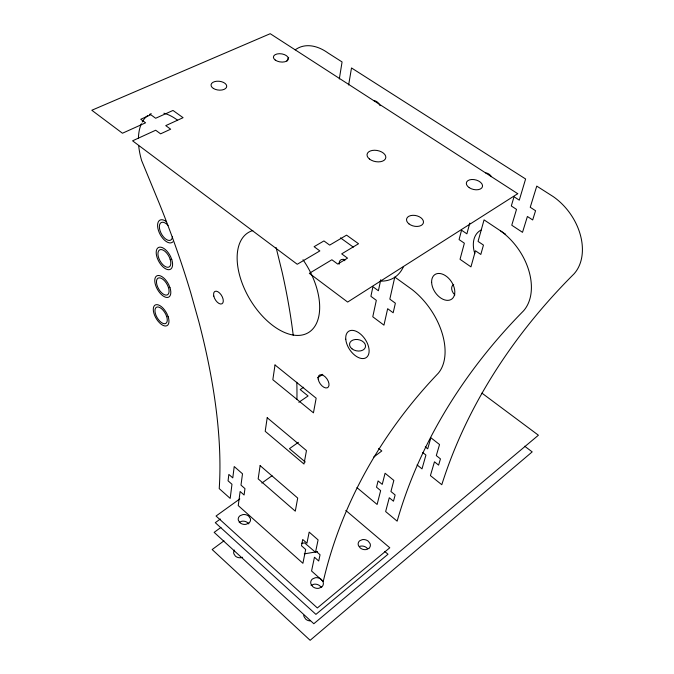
<?xml version="1.0" encoding="UTF-8"?>
<svg xmlns="http://www.w3.org/2000/svg" width="674" height="674" viewBox="0 0 674 674"><rect width="100%" height="100%" fill="white"/><g stroke="black" fill="none" stroke-linecap="round" stroke-linejoin="round"><path stroke-width="1.01" d="M339.317 78.976L342.072 61.941L328.011 52.976A50.415 32.209 65 0 0 295.229 49.851M348.635 85.008L351.508 67.956L525.61 178.989L519.275 200.161L514.026 196.757L511.305 205.974L516.511 209.378L511.768 225.226L522.51 232.328L527.397 216.489L532.679 219.943L535.56 210.726L530.236 207.272L536.765 186.108L553.143 196.555A52.21 37.668 54.8 0 1 573.987 273.914C514.801 332.964 467.057 404.644 441.79 484.716L430.416 475.608L434.46 461.825L438.597 465.111L440.459 458.884L436.297 455.599L439.549 444.537L430.871 437.746L427.712 448.825L425.243 446.879M380.776 279.71L378.392 290.747L372.924 286.736L370.902 296.324L376.328 300.326L372.773 316.78L383.953 325.146L387.66 308.7L393.169 312.778L395.377 303.199L389.825 299.13L394.796 277.073L411.915 289.424A57.956 35.68 55.6 0 1 438.226 373.295C382.84 431.225 341.322 503.09 323.259 581.451L311.565 571.013L314.455 557.23L318.709 560.995L320.049 554.761L315.769 550.995L318.094 539.899L309.172 532.098L306.94 543.219L302.71 539.486L301.48 545.755L305.684 549.47L302.912 563.296L238.242 505.584L240.129 491.498L244.089 494.994L244.965 488.625L240.989 485.12L242.505 473.797L234.215 466.543L232.783 477.891L228.848 474.429L228.065 480.823L231.974 484.277L230.188 498.406L219.227 488.616A463.72 181.946 62.6 0 0 198.788 321.506L190.776 292.887A463.72 181.946 62.6 0 0 159.03 202.781L141.633 160.589A55.378 29.875 63.4 0 1 138.709 145.913M469.803 223.069L466.897 233.836L461.555 230.213L459.078 239.582L464.369 243.204L460.03 259.305L470.949 266.87L475.44 250.779L480.815 254.452L483.469 245.092L478.051 241.41L484.058 219.876L505.669 234.308M373.463 457.275L381.804 450.957L378.662 448.421M223.987 540.818L212.167 549.546L310.141 640.3L532.19 451.883L524.658 446.205M220.946 527.422L214.155 532.367L313.831 623.736L538.408 435.219L481.927 393.119M220.347 519.005L215.284 522.67L315.921 614.376L388.005 554.239L384.803 551.509M239.801 498.937L216.051 516.023L317.353 607.956L389.791 547.777L345.821 510.445M261.857 483.064L272.043 475.743M298.405 442.312L289.449 448.665L305.297 462.01M298.835 402.285L308.077 395.967L300.191 389.58L303.662 387.238M317.572 377.844L322.787 374.323M311.068 585.462L313.848 584.24A6.454 5.443 13.8 0 1 319.956 585.942L320.993 587.096M239.177 522.325L241.941 521.213A6.235 5.08 6.6 0 1 247.821 522.839L248.773 523.917M359.318 546.53L360.75 546.117A6.26 5.097 16.4 0 1 366.681 547.751L367.718 548.838M242.581 557.272L241.124 557.684A6.091 5.055 6.3 0 1 235.352 556.084L233.853 553.784A5.83 4.836 6.2 0 1 234.535 550.085M304.26 553.868L317.505 551.661M301.573 543.37L304.581 542.873L315.575 552.343M340.496 237.88L353.294 247.114M422.665 452.473L425.934 455.068L422 468.877L417.08 464.934M356.942 487.622L377.12 504.455L380.65 490.613L376.513 487.201L378.08 480.933L382.242 484.362L385.081 473.249L393.852 480.41L390.928 491.506L395.141 494.969L393.464 501.203L389.277 497.749L385.638 511.549L397.146 521.154C419.877 441.462 465.582 369.596 523.538 310.849A54.341 37.07 55.2 0 0 500.74 231.013M276.096 247.484L282.179 272.313A443.222 196.783 63.3 0 1 293.215 335.248M296.813 382.242A443.222 196.783 63.3 0 1 296.931 399.505M303.806 615.278A6.024 5.173 14.1 0 0 304.05 616.659L305.701 619.128A6.293 5.409 14.1 0 0 310.107 620.914M403.473 266.634A54.998 34.703 59.4 0 1 380.195 281.075M344.861 260.737A54.998 34.703 59.4 0 1 343.597 259.254M339.14 264.174A8.164 4.971 58.6 0 1 344.684 259.802M138.414 138.515A55.378 29.875 63.4 0 1 141.405 123.704M142.231 122.028A55.378 29.875 63.4 0 1 147.716 115.583M149.401 114.504A55.378 29.875 63.4 0 1 151.22 113.636M163.875 113.207A55.378 29.875 63.4 0 1 177.346 120.031M303.005 259.734A58.36 33.06 59.1 0 1 309.231 332.088A58.36 33.06 59.1 0 1 248.403 296.703A58.36 33.06 59.1 0 1 252.834 230.55M474.774 253.458A26.235 18.173 55.6 0 1 481.101 230.045M286.939 61.039A50.415 32.209 65 0 1 288.691 57.416M374.019 100.729A7.052 4.718 64 0 1 380.069 105.675M485.769 172.957A7.363 5.257 58.9 0 1 491.472 176.647M454.883 294.926A6.816 4.499 55.4 0 1 453.728 284.613M172.493 236.532A9.984 5.173 61.6 0 1 164.919 238.385A9.984 5.173 61.6 0 1 159.553 224.973A9.984 5.173 61.6 0 1 168.045 225.394M172.873 241.831A12.705 6.58 61.6 0 1 158.441 230.441A12.705 6.58 61.6 0 1 166.47 221.721M260.122 465.624L258.159 478.86L295.288 511.17L297.706 498.061L260.122 465.624M267.207 417.728L265.202 431.301L303.991 464.032L306.476 450.569L267.207 417.728M275.017 364.971L272.835 379.723L313.452 412.833L316.157 398.182L275.017 364.971M517.733 193.691L347.649 302.062L309.332 273.332L331.878 259.768L337.733 264.073L347.523 258.134L341.684 253.871L358.534 243.744L346.562 235.142L329.679 245.117L323.933 240.93L314.092 246.692L319.847 250.922L297.242 264.267L132.584 140.815L155.686 130.234L160.597 133.84L170.657 129.197L165.753 125.625L183.075 117.689L172.999 110.452L155.66 118.262L150.833 114.748L140.756 119.256L145.584 122.803L122.457 133.233L91.816 110.258L270.223 33.7L517.733 193.691M321.658 587.046L318.861 588.284A6.487 5.451 13.7 0 1 312.677 586.565L310.958 584.063A6.209 5.215 13.7 0 1 312.45 578.991L315.238 577.761A6.496 5.451 13.7 0 1 321.38 579.471L323.107 581.957A6.209 5.215 13.7 0 1 321.658 587.046M368.838 548.4L366.184 549.563A6.293 5.097 16.3 0 1 360.177 547.903L358.45 545.544A6.024 4.878 16.2 0 1 359.722 540.759L362.368 539.621A6.293 5.106 16.3 0 1 368.341 541.264L370.077 543.606A6.024 4.878 16.3 0 1 368.838 548.4M248.681 523.218L245.892 524.347A6.277 5.089 6.6 0 1 239.952 522.704L238.394 520.387A6.007 4.87 6.6 0 1 240.087 515.703L242.867 514.591A6.277 5.089 6.6 0 1 248.773 516.217L250.34 518.525A6.007 4.87 6.6 0 1 248.681 523.218M168.171 316.755L167.026 313.941A11.896 5.855 59.7 0 0 153.942 306.308A11.896 5.855 59.7 0 0 161.305 324.337A11.896 5.855 59.7 0 0 168.171 316.755M166.647 316.451L165.745 314.252A9.352 4.6 59.7 0 0 155.467 308.254A9.352 4.6 59.7 0 0 161.255 322.416A9.352 4.6 59.7 0 0 166.647 316.451M168.433 287.461L167.514 285.195A9.562 4.794 60.3 0 0 156.991 279.28A9.562 4.794 60.3 0 0 162.906 293.847A9.562 4.794 60.3 0 0 168.433 287.461M169.991 287.722L168.82 284.832A12.174 6.1 60.3 0 0 155.441 277.3A12.174 6.1 60.3 0 0 162.956 295.844A12.174 6.1 60.3 0 0 169.991 287.722M171.76 259.507L170.564 256.533A12.435 6.344 60.9 0 0 156.899 249.11A12.435 6.344 60.9 0 0 164.557 268.159A12.435 6.344 60.9 0 0 171.76 259.507M170.168 259.279L169.233 256.946A9.773 4.988 60.9 0 0 158.483 251.116A9.773 4.988 60.9 0 0 164.515 266.087A9.773 4.988 60.9 0 0 170.168 259.279M431.63 282.364A14.87 9.714 55.8 0 0 449.423 300.157A14.87 9.714 55.8 0 0 448.589 278.219A14.87 9.714 55.8 0 0 431.63 282.364M408.933 223.861A8.61 5.367 12.7 0 0 423.179 223.448A8.61 5.367 12.7 0 0 412.918 215.309A8.61 5.367 12.7 0 0 408.933 223.861M469.205 187.642A8.265 4.903 14 0 0 482.416 186.799A8.265 4.903 14 0 0 471.707 179.503A8.265 4.903 14 0 0 469.205 187.642M213.355 88.412A7.877 4.423 6.3 0 0 226.464 87.393A7.877 4.423 6.3 0 0 216.843 81.234A7.877 4.423 6.3 0 0 213.355 88.412M275.245 60.053A7.54 4.103 8 0 0 287.966 59.935A7.54 4.103 8 0 0 279.449 53.701A7.54 4.103 8 0 0 275.245 60.053M369.411 158.988A9.512 5.628 10.9 0 0 385.351 158.963A9.512 5.628 10.9 0 0 374.525 150.251A9.512 5.628 10.9 0 0 369.411 158.988M213.793 296.097A7.119 3.766 59.5 0 0 221.999 303.772A7.119 3.766 59.5 0 0 219.513 292.946A7.119 3.766 59.5 0 0 213.793 296.097M318.246 379.226A7.498 4.179 55.9 0 0 327.176 387.845A7.498 4.179 55.9 0 0 325.315 376.935A7.498 4.179 55.9 0 0 318.246 379.226M345.762 339.182A15.814 9.301 56.2 0 0 364.179 358.45A15.814 9.301 56.2 0 0 362.334 335.778A15.814 9.301 56.2 0 0 345.762 339.182M351.98 348.82A8.105 5.687 11.9 0 0 365.316 347.447A8.105 5.687 11.9 0 0 355.308 339.502A8.105 5.687 11.9 0 0 351.98 348.82"/></g></svg>
